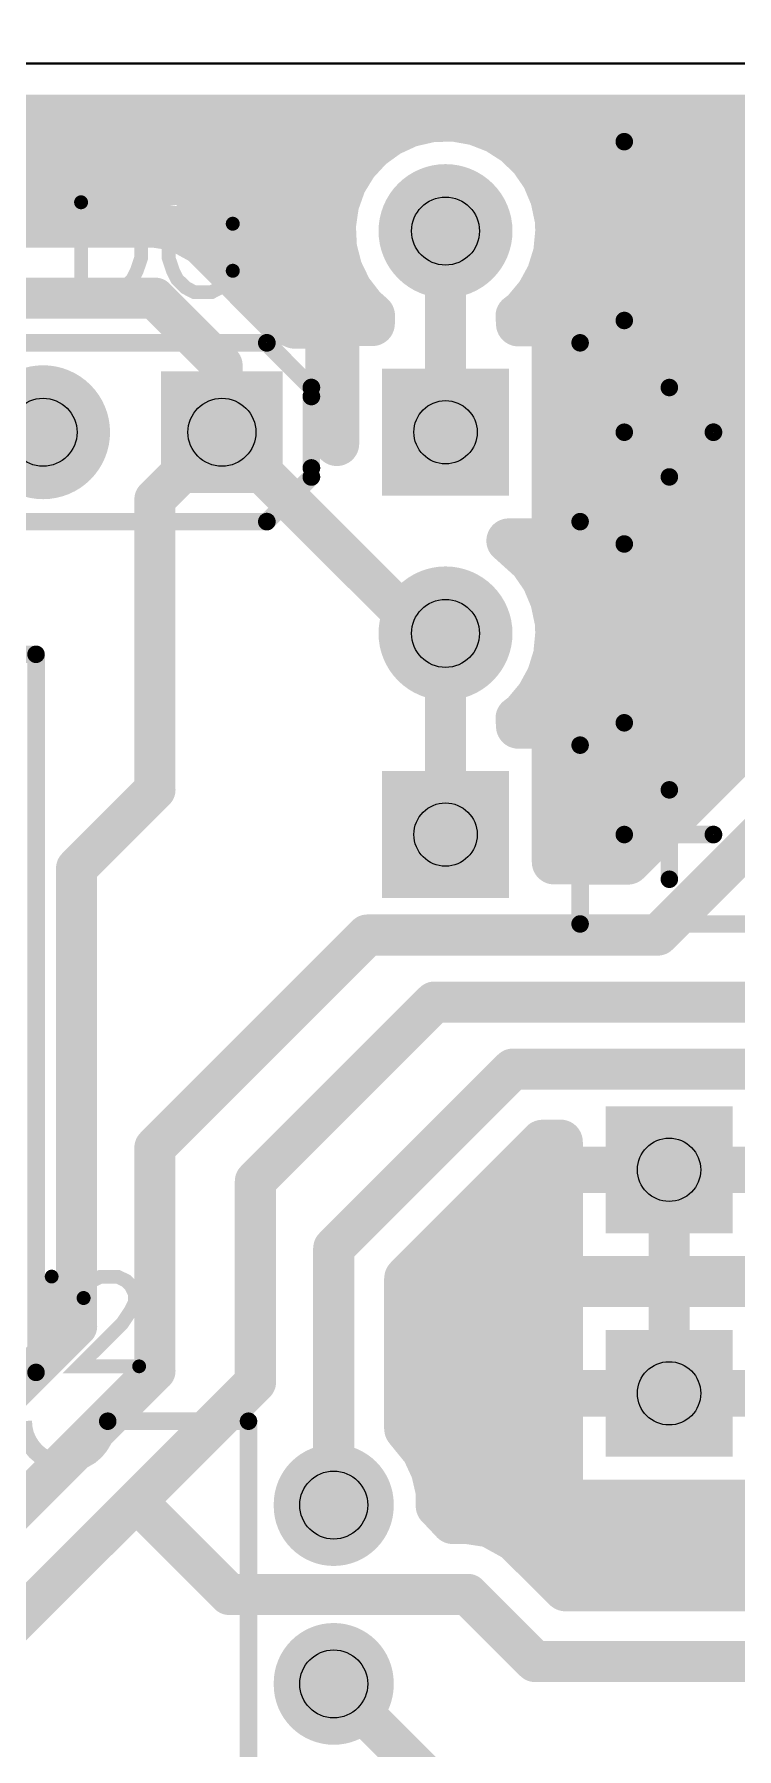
# Model space of a CAD drawing. Extents: x -0.29 to 2.65, y -0.09 to 2.49.
# Drawn here: x 0.495 to 0.888, y 0.564 to 1.523 of the extents above; entities that cross this region are included whole.
import ezdxf

# ---------------------------------------------------------------- set-up
doc = ezdxf.new("R2010")
doc.units = 0
for name, color, linetype in [('Bottom', 6, 'CONTINUOUS'), ('Bottom_Mask', 10, 'CONTINUOUS'), ('Drill_Bottom', 8, 'CONTINUOUS'), ('Drill_Top', 7, 'CONTINUOUS'), ('Top', 5, 'CONTINUOUS'), ('Top_Mask', 3, 'CONTINUOUS'), ('Top_Silk', 2, 'CONTINUOUS')]:
    doc.layers.add(name, color=color, linetype=linetype)

msp = doc.modelspace()

# ---------------------------------------------------------------- linework, layer by layer
at = {"layer": 'Bottom', "linetype": 'CONTINUOUS'}
for points, const_width in [([(0.1375, 1.7813), (1.0125, 1.7813), (1.0125, 1.5062), (0.1375, 1.5062), (0.1375, 1.7813)], 0.0013), ([(1.0125, 1.4763), (0.1375, 1.4763)], 0.025), ([(0.1375, 1.475), (1.575, 1.475)], 0.023), ([(0.7048, 1.4719), (0.717, 1.4747)], 0.025), ([(0.717, 1.4747), (0.7295, 1.4751)], 0.025), ([(0.7295, 1.4751), (0.7418, 1.4729)], 0.025), ([(0.04, 1.4643), (0.6871, 1.4643)], 0.025), ([(0.6834, 1.4594), (0.6935, 1.4667)], 0.025), ([(0.6935, 1.4667), (0.7048, 1.4719)], 0.025), ([(0.7418, 1.4729), (0.7534, 1.4684)], 0.025), ([(0.7534, 1.4684), (0.7639, 1.4617)], 0.025), ([(0.7629, 1.4643), (1.1871, 1.4643)], 0.025), ([(0.6749, 1.4502), (0.6834, 1.4594)], 0.025), ([(0.7639, 1.4617), (0.7729, 1.453)], 0.025), ([(0.6684, 1.4396), (0.6749, 1.4502)], 0.025), ([(0.7729, 1.453), (0.78, 1.4427)], 0.025), ([(0.04, 1.4395), (0.6661, 1.4395)], 0.025), ([(0.6642, 1.4278), (0.6684, 1.4396)], 0.025), ([(0.78, 1.4427), (0.7848, 1.4312)], 0.025), ([(0.7839, 1.4395), (1.1418, 1.4395)], 0.025), ([(0.6624, 1.4155), (0.6642, 1.4278)], 0.025), ([(0.7848, 1.4312), (0.7874, 1.419)], 0.025), ([(0.7874, 1.419), (0.7877, 1.4125)], 0.025), ([(0.147, 1.4156), (0.5625, 1.4157)], 0.025), ([(0.5625, 1.4157), (0.5748, 1.4138)], 0.025), ([(0.5746, 1.4146), (0.6598, 1.4146)], 0.025), ([(0.5748, 1.4138), (0.5891, 1.4059)], 0.025), ([(0.663, 1.403), (0.6624, 1.4155)], 0.025), ([(0.725, 1.4125), (0.725, 1.3)], 0.023), ([(0.7877, 1.4125), (0.7865, 1.4001)], 0.025), ([(0.7902, 1.4146), (1.1168, 1.4146)], 0.025), ([(0.5891, 1.4059), (0.6317, 1.363)], 0.025), ([(0.6661, 1.3909), (0.663, 1.403)], 0.025), ([(0.7865, 1.4001), (0.7828, 1.3882)], 0.025), ([(0.6078, 1.3897), (0.6641, 1.3897)], 0.025), ([(0.6715, 1.3797), (0.6661, 1.3909)], 0.025), ([(0.7828, 1.3882), (0.7768, 1.3772)], 0.025), ([(0.7859, 1.3897), (1.0922, 1.3897)], 0.025), ([(0.6791, 1.3698), (0.6715, 1.3797)], 0.025), ([(0.5625, 1.375), (0.15, 1.375)], 0.023), ([(0.6, 1.3375), (0.5625, 1.375)], 0.023), ([(0.6843, 1.3652), (0.6791, 1.3698)], 0.025), ([(0.7768, 1.3772), (0.7688, 1.3676)], 0.025), ([(0.6317, 1.363), (0.6408, 1.3592)], 0.025), ([(0.6328, 1.3649), (0.6817, 1.3649)], 0.025), ([(0.6408, 1.3592), (0.6592, 1.3592)], 0.025), ([(0.6592, 1.3592), (0.6592, 1.2987)], 0.025), ([(0.6643, 1.2936), (0.6643, 1.3607)], 0.025), ([(0.6643, 1.3607), (0.6842, 1.3607)], 0.025), ([(0.6842, 1.3607), (0.6843, 1.3652)], 0.025), ([(0.7688, 1.3676), (0.7655, 1.365)], 0.025), ([(0.7655, 1.365), (0.7657, 1.3605)], 0.025), ([(0.7657, 1.3605), (0.7857, 1.3607)], 0.025), ([(0.7683, 1.3649), (1.0672, 1.3649)], 0.025), ([(0.7857, 1.3607), (0.7857, 1.2393)], 0.025), ([(0.7882, 1.34), (1.0422, 1.34)], 0.025), ([(0.6, 1.3), (0.6, 1.3375)], 0.023), ([(0.7882, 1.3151), (1.0176, 1.3151)], 0.025), ([(0.3957, 1.1957), (0.5, 1.3)], 0.023), ([(0.5625, 1.2625), (0.6, 1.3)], 0.023), ([(0.7125, 1.1875), (0.6, 1.3)], 0.023), ([(0.6592, 1.2987), (0.6643, 1.2936)], 0.025), ([(0.7882, 1.2903), (0.9926, 1.2903)], 0.025), ([(0.7882, 1.2654), (0.9676, 1.2654)], 0.025), ([(0.5625, 1.1), (0.5625, 1.2625)], 0.023), ([(0.7857, 1.2393), (0.7604, 1.2393)], 0.025), ([(0.7604, 1.2393), (0.7729, 1.228)], 0.025), ([(0.7882, 1.2405), (0.9571, 1.2405)], 0.025), ([(0.7729, 1.228), (0.78, 1.2177)], 0.025), ([(0.78, 1.2177), (0.7848, 1.2062)], 0.025), ([(0.7836, 1.2156), (0.9567, 1.2156)], 0.025), ([(0.7848, 1.2062), (0.7874, 1.194)], 0.025), ([(0.725, 1.1875), (0.7125, 1.1875)], 0.023), ([(0.725, 1.075), (0.725, 1.1875)], 0.023), ([(0.7877, 1.1875), (0.7865, 1.1751)], 0.025), ([(0.7874, 1.194), (0.7877, 1.1875)], 0.025), ([(0.7902, 1.1908), (0.9555, 1.1908)], 0.025), ([(0.827, 1.0595), (0.9594, 1.192)], 0.025), ([(0.8438, 1.0188), (1.0125, 1.1875)], 0.023), ([(0.7865, 1.1751), (0.7828, 1.1632)], 0.025), ([(0.7828, 1.1632), (0.7768, 1.1522)], 0.025), ([(0.7863, 1.1659), (0.9309, 1.1659)], 0.025), ([(0.7768, 1.1522), (0.7688, 1.1426)], 0.025), ([(0.7688, 1.1426), (0.7655, 1.14)], 0.025), ([(0.7655, 1.14), (0.7657, 1.1355)], 0.025), ([(0.7695, 1.141), (0.9059, 1.141)], 0.025), ([(0.7657, 1.1355), (0.7857, 1.1357)], 0.025), ([(0.7857, 1.1357), (0.7857, 1.0596)], 0.025), ([(0.7882, 1.1162), (0.8809, 1.1162)], 0.025), ([(0.5187, 1.0562), (0.5625, 1.1)], 0.023), ([(0.7882, 1.0913), (0.8563, 1.0913)], 0.025), ([(0.7882, 1.0664), (0.8313, 1.0664)], 0.025), ([(0.5187, 0.8), (0.5187, 1.0562)], 0.023), ([(0.7857, 1.0596), (0.827, 1.0595)], 0.025), ([(0.5625, 0.9), (0.6813, 1.0188)], 0.023), ([(0.6813, 1.0188), (0.8438, 1.0188)], 0.023), ([(0.7187, 0.9813), (0.6187, 0.8813)], 0.023), ([(1.2438, 0.9813), (0.7187, 0.9813)], 0.023), ([(0.6625, 0.8438), (0.7625, 0.9438)], 0.023), ([(0.7625, 0.9438), (1.1562, 0.9438)], 0.023), ([(0.5625, 0.775), (0.5625, 0.9)], 0.023), ([(0.7793, 0.903), (0.7032, 0.8268)], 0.025), ([(0.7893, 0.9031), (0.7793, 0.903)], 0.025), ([(0.7893, 0.8268), (0.7893, 0.9031)], 0.025), ([(0.7711, 0.8924), (0.7868, 0.8924)], 0.025), ([(0.6187, 0.8813), (0.6187, 0.7687)], 0.023), ([(0.7893, 0.8875), (0.9107, 0.8875)], 0.026), ([(0.85, 0.7625), (0.85, 0.8875)], 0.023), ([(0.7464, 0.8675), (0.7868, 0.8675)], 0.025), ([(0.6625, 0.7), (0.6625, 0.8438)], 0.023), ([(0.7214, 0.8426), (0.7868, 0.8426)], 0.025), ([(0.7032, 0.8268), (0.7032, 0.7426)], 0.025), ([(0.9107, 0.8268), (0.7893, 0.8268)], 0.025), ([(0.7893, 0.7018), (0.7893, 0.8232)], 0.025), ([(0.7893, 0.8232), (0.7918, 0.8232)], 0.025), ([(0.7918, 0.8232), (0.9107, 0.8232)], 0.025), ([(0.85, 0.7625), (0.85, 0.825)], 0.023), ([(0.85, 0.825), (1.15, 0.825)], 0.023), ([(0.7058, 0.8177), (0.7868, 0.8177)], 0.025), ([(0.4187, 0.7), (0.5187, 0.8)], 0.023), ([(0.7058, 0.7929), (0.7868, 0.7929)], 0.025), ([(0.3875, 0.6), (0.5625, 0.775)], 0.023), ([(0.6187, 0.7687), (0.5521, 0.7021)], 0.023), ([(0.7058, 0.768), (0.7868, 0.768)], 0.025), ([(0.7893, 0.7625), (0.9107, 0.7625)], 0.026), ([(0.7032, 0.7426), (0.7129, 0.7307)], 0.025), ([(0.7058, 0.7431), (0.7868, 0.7431)], 0.025), ([(0.7129, 0.7307), (0.7181, 0.7194)], 0.025), ([(0.7181, 0.7194), (0.7209, 0.7073)], 0.025), ([(0.7211, 0.7183), (0.7868, 0.7183)], 0.025), ([(0.7209, 0.7073), (0.7209, 0.6995)], 0.025), ([(0.5521, 0.7021), (0.4375, 0.5875)], 0.023), ([(0.6042, 0.65), (0.5521, 0.7021)], 0.023), ([(0.7209, 0.6995), (0.7292, 0.6907)], 0.025), ([(0.9107, 0.7018), (0.7893, 0.7018)], 0.025), ([(0.7234, 0.6934), (1.1567, 0.6934)], 0.025), ([(0.7292, 0.6907), (0.7375, 0.6907)], 0.025), ([(0.7375, 0.6907), (0.7498, 0.6888)], 0.025), ([(0.7498, 0.6888), (0.7641, 0.6809)], 0.025), ([(0.7641, 0.6809), (0.792, 0.6531)], 0.025), ([(0.7793, 0.6685), (1.0629, 0.6685)], 0.025), ([(0.792, 0.6531), (1.0535, 0.6532)], 0.025), ([(0.7375, 0.65), (0.6042, 0.65)], 0.023), ([(0.775, 0.6125), (0.7375, 0.65)], 0.023), ([(1.1, 0.6125), (0.775, 0.6125)], 0.023), ([(0.775, 0.4875), (0.6625, 0.6)], 0.023)]:
    msp.add_lwpolyline(points, dxfattribs=dict(at, const_width=const_width))
for points, const_width in [([(0.7107, 1.4747, 1), (0.7232, 1.4747, 1), (0.7107, 1.4747, 1)], 0.0125), ([(0.7107, 1.4747, 1), (0.7232, 1.4747, 1), (0.7107, 1.4747, 1)], 0.0125), ([(0.7232, 1.4751, 1), (0.7357, 1.4751, 1), (0.7232, 1.4751, 1)], 0.0125), ([(0.7232, 1.4751, 1), (0.7357, 1.4751, 1), (0.7232, 1.4751, 1)], 0.0125), ([(0.6872, 1.4667, 1), (0.6997, 1.4667, 1), (0.6872, 1.4667, 1)], 0.0125), ([(0.6872, 1.4667, 1), (0.6997, 1.4667, 1), (0.6872, 1.4667, 1)], 0.0125), ([(0.6986, 1.4719, 1), (0.7111, 1.4719, 1), (0.6986, 1.4719, 1)], 0.0125), ([(0.6986, 1.4719, 1), (0.7111, 1.4719, 1), (0.6986, 1.4719, 1)], 0.0125), ([(0.7355, 1.4729, 1), (0.748, 1.4729, 1), (0.7355, 1.4729, 1)], 0.0125), ([(0.7355, 1.4729, 1), (0.748, 1.4729, 1), (0.7355, 1.4729, 1)], 0.0125), ([(0.7472, 1.4684, 1), (0.7597, 1.4684, 1), (0.7472, 1.4684, 1)], 0.0125), ([(0.7472, 1.4684, 1), (0.7597, 1.4684, 1), (0.7472, 1.4684, 1)], 0.0125), ([(0.6771, 1.4594, 1), (0.6896, 1.4594, 1), (0.6771, 1.4594, 1)], 0.0125), ([(0.6771, 1.4594, 1), (0.6896, 1.4594, 1), (0.6771, 1.4594, 1)], 0.0125), ([(0.7577, 1.4617, 1), (0.7702, 1.4617, 1), (0.7577, 1.4617, 1)], 0.0125), ([(0.7577, 1.4617, 1), (0.7702, 1.4617, 1), (0.7577, 1.4617, 1)], 0.0125), ([(0.6687, 1.4502, 1), (0.6812, 1.4502, 1), (0.6687, 1.4502, 1)], 0.0125), ([(0.6687, 1.4502, 1), (0.6812, 1.4502, 1), (0.6687, 1.4502, 1)], 0.0125), ([(0.7666, 1.453, 1), (0.7791, 1.453, 1), (0.7666, 1.453, 1)], 0.0125), ([(0.7666, 1.453, 1), (0.7791, 1.453, 1), (0.7666, 1.453, 1)], 0.0125), ([(0.6622, 1.4396, 1), (0.6747, 1.4396, 1), (0.6622, 1.4396, 1)], 0.0125), ([(0.6622, 1.4396, 1), (0.6747, 1.4396, 1), (0.6622, 1.4396, 1)], 0.0125), ([(0.7737, 1.4427, 1), (0.7862, 1.4427, 1), (0.7737, 1.4427, 1)], 0.0125), ([(0.7737, 1.4427, 1), (0.7862, 1.4427, 1), (0.7737, 1.4427, 1)], 0.0125), ([(0.6579, 1.4278, 1), (0.6704, 1.4278, 1), (0.6579, 1.4278, 1)], 0.0125), ([(0.6579, 1.4278, 1), (0.6704, 1.4278, 1), (0.6579, 1.4278, 1)], 0.0125), ([(0.7417, 1.4125, 1), (0.7083, 1.4125, 1), (0.7417, 1.4125, 1)], 0.0335), ([(0.7786, 1.4312, 1), (0.7911, 1.4312, 1), (0.7786, 1.4312, 1)], 0.0125), ([(0.7786, 1.4312, 1), (0.7911, 1.4312, 1), (0.7786, 1.4312, 1)], 0.0125), ([(0.7811, 1.419, 1), (0.7936, 1.419, 1), (0.7811, 1.419, 1)], 0.0125), ([(0.7811, 1.419, 1), (0.7936, 1.419, 1), (0.7811, 1.419, 1)], 0.0125), ([(0.5563, 1.4157, 1), (0.5688, 1.4157, 1), (0.5563, 1.4157, 1)], 0.0125), ([(0.5563, 1.4157, 1), (0.5688, 1.4157, 1), (0.5563, 1.4157, 1)], 0.0125), ([(0.5686, 1.4138, 1), (0.5811, 1.4138, 1), (0.5686, 1.4138, 1)], 0.0125), ([(0.5686, 1.4138, 1), (0.5811, 1.4138, 1), (0.5686, 1.4138, 1)], 0.0125), ([(0.6561, 1.4155, 1), (0.6686, 1.4155, 1), (0.6561, 1.4155, 1)], 0.0125), ([(0.6561, 1.4155, 1), (0.6686, 1.4155, 1), (0.6561, 1.4155, 1)], 0.0125), ([(0.7193, 1.4125, 1), (0.7308, 1.4125, 1), (0.7193, 1.4125, 1)], 0.0115), ([(0.7815, 1.4125, 1), (0.794, 1.4125, 1), (0.7815, 1.4125, 1)], 0.0125), ([(0.7815, 1.4125, 1), (0.794, 1.4125, 1), (0.7815, 1.4125, 1)], 0.0125), ([(0.5829, 1.4059, 1), (0.5954, 1.4059, 1), (0.5829, 1.4059, 1)], 0.0125), ([(0.5829, 1.4059, 1), (0.5954, 1.4059, 1), (0.5829, 1.4059, 1)], 0.0125), ([(0.6568, 1.403, 1), (0.6693, 1.403, 1), (0.6568, 1.403, 1)], 0.0125), ([(0.6568, 1.403, 1), (0.6693, 1.403, 1), (0.6568, 1.403, 1)], 0.0125), ([(0.7802, 1.4001, 1), (0.7927, 1.4001, 1), (0.7802, 1.4001, 1)], 0.0125), ([(0.7802, 1.4001, 1), (0.7927, 1.4001, 1), (0.7802, 1.4001, 1)], 0.0125), ([(0.6599, 1.3909, 1), (0.6724, 1.3909, 1), (0.6599, 1.3909, 1)], 0.0125), ([(0.6599, 1.3909, 1), (0.6724, 1.3909, 1), (0.6599, 1.3909, 1)], 0.0125), ([(0.7765, 1.3882, 1), (0.789, 1.3882, 1), (0.7765, 1.3882, 1)], 0.0125), ([(0.7765, 1.3882, 1), (0.789, 1.3882, 1), (0.7765, 1.3882, 1)], 0.0125), ([(0.6653, 1.3797, 1), (0.6778, 1.3797, 1), (0.6653, 1.3797, 1)], 0.0125), ([(0.6653, 1.3797, 1), (0.6778, 1.3797, 1), (0.6653, 1.3797, 1)], 0.0125), ([(0.5568, 1.375, 1), (0.5683, 1.375, 1), (0.5568, 1.375, 1)], 0.0115), ([(0.5568, 1.375, 1), (0.5683, 1.375, 1), (0.5568, 1.375, 1)], 0.0115), ([(0.6729, 1.3698, 1), (0.6854, 1.3698, 1), (0.6729, 1.3698, 1)], 0.0125), ([(0.6729, 1.3698, 1), (0.6854, 1.3698, 1), (0.6729, 1.3698, 1)], 0.0125), ([(0.7706, 1.3772, 1), (0.7831, 1.3772, 1), (0.7706, 1.3772, 1)], 0.0125), ([(0.7706, 1.3772, 1), (0.7831, 1.3772, 1), (0.7706, 1.3772, 1)], 0.0125), ([(0.6254, 1.363, 1), (0.6379, 1.363, 1), (0.6254, 1.363, 1)], 0.0125), ([(0.6254, 1.363, 1), (0.6379, 1.363, 1), (0.6254, 1.363, 1)], 0.0125), ([(0.6345, 1.3592, 1), (0.647, 1.3592, 1), (0.6345, 1.3592, 1)], 0.0125), ([(0.6345, 1.3592, 1), (0.647, 1.3592, 1), (0.6345, 1.3592, 1)], 0.0125), ([(0.653, 1.3592, 1), (0.6655, 1.3592, 1), (0.653, 1.3592, 1)], 0.0125), ([(0.653, 1.3592, 1), (0.6655, 1.3592, 1), (0.653, 1.3592, 1)], 0.0125), ([(0.658, 1.3607, 1), (0.6705, 1.3607, 1), (0.658, 1.3607, 1)], 0.0125), ([(0.658, 1.3607, 1), (0.6705, 1.3607, 1), (0.658, 1.3607, 1)], 0.0125), ([(0.6779, 1.3607, 1), (0.6904, 1.3607, 1), (0.6779, 1.3607, 1)], 0.0125), ([(0.6779, 1.3607, 1), (0.6904, 1.3607, 1), (0.6779, 1.3607, 1)], 0.0125), ([(0.678, 1.3652, 1), (0.6905, 1.3652, 1), (0.678, 1.3652, 1)], 0.0125), ([(0.678, 1.3652, 1), (0.6905, 1.3652, 1), (0.678, 1.3652, 1)], 0.0125), ([(0.7592, 1.365, 1), (0.7717, 1.365, 1), (0.7592, 1.365, 1)], 0.0125), ([(0.7592, 1.365, 1), (0.7717, 1.365, 1), (0.7592, 1.365, 1)], 0.0125), ([(0.7595, 1.3605, 1), (0.772, 1.3605, 1), (0.7595, 1.3605, 1)], 0.0125), ([(0.7595, 1.3605, 1), (0.772, 1.3605, 1), (0.7595, 1.3605, 1)], 0.0125), ([(0.7626, 1.3676, 1), (0.7751, 1.3676, 1), (0.7626, 1.3676, 1)], 0.0125), ([(0.7626, 1.3676, 1), (0.7751, 1.3676, 1), (0.7626, 1.3676, 1)], 0.0125), ([(0.7795, 1.3607, 1), (0.792, 1.3607, 1), (0.7795, 1.3607, 1)], 0.0125), ([(0.7795, 1.3607, 1), (0.792, 1.3607, 1), (0.7795, 1.3607, 1)], 0.0125), ([(0.5943, 1.3375, 1), (0.6058, 1.3375, 1), (0.5943, 1.3375, 1)], 0.0115), ([(0.5943, 1.3375, 1), (0.6058, 1.3375, 1), (0.5943, 1.3375, 1)], 0.0115), ([(0.5167, 1.3, 1), (0.4833, 1.3, 1), (0.5167, 1.3, 1)], 0.0335), ([(0.4943, 1.3, 1), (0.5058, 1.3, 1), (0.4943, 1.3, 1)], 0.0115), ([(0.5943, 1.3, 1), (0.6058, 1.3, 1), (0.5943, 1.3, 1)], 0.0115), ([(0.5943, 1.3, 1), (0.6058, 1.3, 1), (0.5943, 1.3, 1)], 0.0115), ([(0.5943, 1.3, 1), (0.6058, 1.3, 1), (0.5943, 1.3, 1)], 0.0115), ([(0.653, 1.2987, 1), (0.6655, 1.2987, 1), (0.653, 1.2987, 1)], 0.0125), ([(0.653, 1.2987, 1), (0.6655, 1.2987, 1), (0.653, 1.2987, 1)], 0.0125), ([(0.658, 1.2936, 1), (0.6705, 1.2936, 1), (0.658, 1.2936, 1)], 0.0125), ([(0.658, 1.2936, 1), (0.6705, 1.2936, 1), (0.658, 1.2936, 1)], 0.0125), ([(0.7193, 1.3, 1), (0.7308, 1.3, 1), (0.7193, 1.3, 1)], 0.0115), ([(0.5568, 1.2625, 1), (0.5683, 1.2625, 1), (0.5568, 1.2625, 1)], 0.0115), ([(0.5568, 1.2625, 1), (0.5683, 1.2625, 1), (0.5568, 1.2625, 1)], 0.0115), ([(0.7541, 1.2393, 1), (0.7666, 1.2393, 1), (0.7541, 1.2393, 1)], 0.0125), ([(0.7541, 1.2393, 1), (0.7666, 1.2393, 1), (0.7541, 1.2393, 1)], 0.0125), ([(0.7795, 1.2393, 1), (0.792, 1.2393, 1), (0.7795, 1.2393, 1)], 0.0125), ([(0.7795, 1.2393, 1), (0.792, 1.2393, 1), (0.7795, 1.2393, 1)], 0.0125), ([(0.7666, 1.228, 1), (0.7791, 1.228, 1), (0.7666, 1.228, 1)], 0.0125), ([(0.7666, 1.228, 1), (0.7791, 1.228, 1), (0.7666, 1.228, 1)], 0.0125), ([(0.7737, 1.2177, 1), (0.7862, 1.2177, 1), (0.7737, 1.2177, 1)], 0.0125), ([(0.7737, 1.2177, 1), (0.7862, 1.2177, 1), (0.7737, 1.2177, 1)], 0.0125), ([(0.7417, 1.1875, 1), (0.7083, 1.1875, 1), (0.7417, 1.1875, 1)], 0.0335), ([(0.7786, 1.2062, 1), (0.7911, 1.2062, 1), (0.7786, 1.2062, 1)], 0.0125), ([(0.7786, 1.2062, 1), (0.7911, 1.2062, 1), (0.7786, 1.2062, 1)], 0.0125), ([(0.7068, 1.1875, 1), (0.7183, 1.1875, 1), (0.7068, 1.1875, 1)], 0.0115), ([(0.7068, 1.1875, 1), (0.7183, 1.1875, 1), (0.7068, 1.1875, 1)], 0.0115), ([(0.7193, 1.1875, 1), (0.7308, 1.1875, 1), (0.7193, 1.1875, 1)], 0.0115), ([(0.7193, 1.1875, 1), (0.7308, 1.1875, 1), (0.7193, 1.1875, 1)], 0.0115), ([(0.7811, 1.194, 1), (0.7936, 1.194, 1), (0.7811, 1.194, 1)], 0.0125), ([(0.7811, 1.194, 1), (0.7936, 1.194, 1), (0.7811, 1.194, 1)], 0.0125), ([(0.7815, 1.1875, 1), (0.794, 1.1875, 1), (0.7815, 1.1875, 1)], 0.0125), ([(0.7815, 1.1875, 1), (0.794, 1.1875, 1), (0.7815, 1.1875, 1)], 0.0125), ([(0.7802, 1.1751, 1), (0.7927, 1.1751, 1), (0.7802, 1.1751, 1)], 0.0125), ([(0.7802, 1.1751, 1), (0.7927, 1.1751, 1), (0.7802, 1.1751, 1)], 0.0125), ([(0.7765, 1.1632, 1), (0.789, 1.1632, 1), (0.7765, 1.1632, 1)], 0.0125), ([(0.7765, 1.1632, 1), (0.789, 1.1632, 1), (0.7765, 1.1632, 1)], 0.0125), ([(0.7706, 1.1522, 1), (0.7831, 1.1522, 1), (0.7706, 1.1522, 1)], 0.0125), ([(0.7706, 1.1522, 1), (0.7831, 1.1522, 1), (0.7706, 1.1522, 1)], 0.0125), ([(0.7592, 1.14, 1), (0.7717, 1.14, 1), (0.7592, 1.14, 1)], 0.0125), ([(0.7592, 1.14, 1), (0.7717, 1.14, 1), (0.7592, 1.14, 1)], 0.0125), ([(0.7626, 1.1426, 1), (0.7751, 1.1426, 1), (0.7626, 1.1426, 1)], 0.0125), ([(0.7626, 1.1426, 1), (0.7751, 1.1426, 1), (0.7626, 1.1426, 1)], 0.0125), ([(0.7595, 1.1355, 1), (0.772, 1.1355, 1), (0.7595, 1.1355, 1)], 0.0125), ([(0.7595, 1.1355, 1), (0.772, 1.1355, 1), (0.7595, 1.1355, 1)], 0.0125), ([(0.7795, 1.1357, 1), (0.792, 1.1357, 1), (0.7795, 1.1357, 1)], 0.0125), ([(0.7795, 1.1357, 1), (0.792, 1.1357, 1), (0.7795, 1.1357, 1)], 0.0125), ([(0.5568, 1.1, 1), (0.5683, 1.1, 1), (0.5568, 1.1, 1)], 0.0115), ([(0.5568, 1.1, 1), (0.5683, 1.1, 1), (0.5568, 1.1, 1)], 0.0115), ([(0.7193, 1.075, 1), (0.7308, 1.075, 1), (0.7193, 1.075, 1)], 0.0115), ([(0.513, 1.0562, 1), (0.5245, 1.0562, 1), (0.513, 1.0562, 1)], 0.0115), ([(0.513, 1.0562, 1), (0.5245, 1.0562, 1), (0.513, 1.0562, 1)], 0.0115), ([(0.7795, 1.0596, 1), (0.792, 1.0596, 1), (0.7795, 1.0596, 1)], 0.0125), ([(0.7795, 1.0596, 1), (0.792, 1.0596, 1), (0.7795, 1.0596, 1)], 0.0125), ([(0.8207, 1.0595, 1), (0.8332, 1.0595, 1), (0.8207, 1.0595, 1)], 0.0125), ([(0.8207, 1.0595, 1), (0.8332, 1.0595, 1), (0.8207, 1.0595, 1)], 0.0125), ([(0.6755, 1.0188, 1), (0.687, 1.0188, 1), (0.6755, 1.0188, 1)], 0.0115), ([(0.6755, 1.0188, 1), (0.687, 1.0188, 1), (0.6755, 1.0188, 1)], 0.0115), ([(0.838, 1.0188, 1), (0.8495, 1.0188, 1), (0.838, 1.0188, 1)], 0.0115), ([(0.838, 1.0188, 1), (0.8495, 1.0188, 1), (0.838, 1.0188, 1)], 0.0115), ([(0.713, 0.9813, 1), (0.7245, 0.9813, 1), (0.713, 0.9813, 1)], 0.0115), ([(0.713, 0.9813, 1), (0.7245, 0.9813, 1), (0.713, 0.9813, 1)], 0.0115), ([(0.7568, 0.9438, 1), (0.7683, 0.9438, 1), (0.7568, 0.9438, 1)], 0.0115), ([(0.7568, 0.9438, 1), (0.7683, 0.9438, 1), (0.7568, 0.9438, 1)], 0.0115), ([(0.5568, 0.9, 1), (0.5683, 0.9, 1), (0.5568, 0.9, 1)], 0.0115), ([(0.5568, 0.9, 1), (0.5683, 0.9, 1), (0.5568, 0.9, 1)], 0.0115), ([(0.773, 0.903, 1), (0.7855, 0.903, 1), (0.773, 0.903, 1)], 0.0125), ([(0.773, 0.903, 1), (0.7855, 0.903, 1), (0.773, 0.903, 1)], 0.0125), ([(0.783, 0.9031, 1), (0.7955, 0.9031, 1), (0.783, 0.9031, 1)], 0.0125), ([(0.783, 0.9031, 1), (0.7955, 0.9031, 1), (0.783, 0.9031, 1)], 0.0125), ([(0.613, 0.8813, 1), (0.6245, 0.8813, 1), (0.613, 0.8813, 1)], 0.0115), ([(0.613, 0.8813, 1), (0.6245, 0.8813, 1), (0.613, 0.8813, 1)], 0.0115), ([(0.8442, 0.8875, 1), (0.8558, 0.8875, 1), (0.8442, 0.8875, 1)], 0.0115), ([(0.6568, 0.8438, 1), (0.6683, 0.8438, 1), (0.6568, 0.8438, 1)], 0.0115), ([(0.6568, 0.8438, 1), (0.6683, 0.8438, 1), (0.6568, 0.8438, 1)], 0.0115), ([(0.697, 0.8268, 1), (0.7095, 0.8268, 1), (0.697, 0.8268, 1)], 0.0125), ([(0.697, 0.8268, 1), (0.7095, 0.8268, 1), (0.697, 0.8268, 1)], 0.0125), ([(0.783, 0.8268, 1), (0.7955, 0.8268, 1), (0.783, 0.8268, 1)], 0.0125), ([(0.783, 0.8268, 1), (0.7955, 0.8268, 1), (0.783, 0.8268, 1)], 0.0125), ([(0.783, 0.8232, 1), (0.7955, 0.8232, 1), (0.783, 0.8232, 1)], 0.0125), ([(0.783, 0.8232, 1), (0.7955, 0.8232, 1), (0.783, 0.8232, 1)], 0.0125), ([(0.7855, 0.8232, 1), (0.798, 0.8232, 1), (0.7855, 0.8232, 1)], 0.0125), ([(0.7855, 0.8232, 1), (0.798, 0.8232, 1), (0.7855, 0.8232, 1)], 0.0125), ([(0.8442, 0.825, 1), (0.8558, 0.825, 1), (0.8442, 0.825, 1)], 0.0115), ([(0.8442, 0.825, 1), (0.8558, 0.825, 1), (0.8442, 0.825, 1)], 0.0115), ([(0.513, 0.8, 1), (0.5245, 0.8, 1), (0.513, 0.8, 1)], 0.0115), ([(0.513, 0.8, 1), (0.5245, 0.8, 1), (0.513, 0.8, 1)], 0.0115), ([(0.5568, 0.775, 1), (0.5683, 0.775, 1), (0.5568, 0.775, 1)], 0.0115), ([(0.5568, 0.775, 1), (0.5683, 0.775, 1), (0.5568, 0.775, 1)], 0.0115), ([(0.613, 0.7687, 1), (0.6245, 0.7687, 1), (0.613, 0.7687, 1)], 0.0115), ([(0.613, 0.7687, 1), (0.6245, 0.7687, 1), (0.613, 0.7687, 1)], 0.0115), ([(0.8442, 0.7625, 1), (0.8558, 0.7625, 1), (0.8442, 0.7625, 1)], 0.0115), ([(0.8442, 0.7625, 1), (0.8558, 0.7625, 1), (0.8442, 0.7625, 1)], 0.0115), ([(0.697, 0.7426, 1), (0.7095, 0.7426, 1), (0.697, 0.7426, 1)], 0.0125), ([(0.697, 0.7426, 1), (0.7095, 0.7426, 1), (0.697, 0.7426, 1)], 0.0125), ([(0.7066, 0.7307, 1), (0.7191, 0.7307, 1), (0.7066, 0.7307, 1)], 0.0125), ([(0.7066, 0.7307, 1), (0.7191, 0.7307, 1), (0.7066, 0.7307, 1)], 0.0125), ([(0.6773, 0.7005, 1), (0.6477, 0.7005, 1), (0.6773, 0.7005, 1)], 0.0295), ([(0.6773, 0.6995, 1), (0.6477, 0.6995, 1), (0.6773, 0.6995, 1)], 0.0295), ([(0.7119, 0.7194, 1), (0.7244, 0.7194, 1), (0.7119, 0.7194, 1)], 0.0125), ([(0.7119, 0.7194, 1), (0.7244, 0.7194, 1), (0.7119, 0.7194, 1)], 0.0125), ([(0.7146, 0.7073, 1), (0.7271, 0.7073, 1), (0.7146, 0.7073, 1)], 0.0125), ([(0.7146, 0.7073, 1), (0.7271, 0.7073, 1), (0.7146, 0.7073, 1)], 0.0125), ([(0.5463, 0.7021, 1), (0.5578, 0.7021, 1), (0.5463, 0.7021, 1)], 0.0115), ([(0.5463, 0.7021, 1), (0.5578, 0.7021, 1), (0.5463, 0.7021, 1)], 0.0115), ([(0.5463, 0.7021, 1), (0.5578, 0.7021, 1), (0.5463, 0.7021, 1)], 0.0115), ([(0.6568, 0.7, 1), (0.6683, 0.7, 1), (0.6568, 0.7, 1)], 0.0115), ([(0.7146, 0.6995, 1), (0.7271, 0.6995, 1), (0.7146, 0.6995, 1)], 0.0125), ([(0.7146, 0.6995, 1), (0.7271, 0.6995, 1), (0.7146, 0.6995, 1)], 0.0125), ([(0.783, 0.7018, 1), (0.7955, 0.7018, 1), (0.783, 0.7018, 1)], 0.0125), ([(0.783, 0.7018, 1), (0.7955, 0.7018, 1), (0.783, 0.7018, 1)], 0.0125), ([(0.7229, 0.6907, 1), (0.7354, 0.6907, 1), (0.7229, 0.6907, 1)], 0.0125), ([(0.7229, 0.6907, 1), (0.7354, 0.6907, 1), (0.7229, 0.6907, 1)], 0.0125), ([(0.7313, 0.6907, 1), (0.7437, 0.6907, 1), (0.7313, 0.6907, 1)], 0.0125), ([(0.7313, 0.6907, 1), (0.7437, 0.6907, 1), (0.7313, 0.6907, 1)], 0.0125), ([(0.7436, 0.6888, 1), (0.7561, 0.6888, 1), (0.7436, 0.6888, 1)], 0.0125), ([(0.7436, 0.6888, 1), (0.7561, 0.6888, 1), (0.7436, 0.6888, 1)], 0.0125), ([(0.7579, 0.6809, 1), (0.7704, 0.6809, 1), (0.7579, 0.6809, 1)], 0.0125), ([(0.7579, 0.6809, 1), (0.7704, 0.6809, 1), (0.7579, 0.6809, 1)], 0.0125), ([(0.7858, 0.6531, 1), (0.7983, 0.6531, 1), (0.7858, 0.6531, 1)], 0.0125), ([(0.7858, 0.6531, 1), (0.7983, 0.6531, 1), (0.7858, 0.6531, 1)], 0.0125), ([(0.5984, 0.65, 1), (0.6099, 0.65, 1), (0.5984, 0.65, 1)], 0.0115), ([(0.5984, 0.65, 1), (0.6099, 0.65, 1), (0.5984, 0.65, 1)], 0.0115), ([(0.7317, 0.65, 1), (0.7433, 0.65, 1), (0.7317, 0.65, 1)], 0.0115), ([(0.7317, 0.65, 1), (0.7433, 0.65, 1), (0.7317, 0.65, 1)], 0.0115), ([(0.6773, 0.6005, 1), (0.6477, 0.6005, 1), (0.6773, 0.6005, 1)], 0.0295), ([(0.6773, 0.5995, 1), (0.6477, 0.5995, 1), (0.6773, 0.5995, 1)], 0.0295), ([(0.7693, 0.6125, 1), (0.7808, 0.6125, 1), (0.7693, 0.6125, 1)], 0.0115), ([(0.7693, 0.6125, 1), (0.7808, 0.6125, 1), (0.7693, 0.6125, 1)], 0.0115), ([(0.6568, 0.6, 1), (0.6683, 0.6, 1), (0.6568, 0.6, 1)], 0.0115)]:
    msp.add_lwpolyline(points, format="xyb", dxfattribs=dict(at, const_width=const_width))
at = {"layer": 'Bottom'}
for points in [[(0.57, 1.33), (0.63, 1.33), (0.57, 1.27), (0.63, 1.27)], [(0.6935, 1.3315), (0.7565, 1.3315), (0.6935, 1.2685), (0.7565, 1.2685)], [(0.6935, 1.1065), (0.7565, 1.1065), (0.6935, 1.0435), (0.7565, 1.0435)], [(0.8185, 0.919), (0.8815, 0.919), (0.8185, 0.856), (0.8815, 0.856)], [(0.8185, 0.794), (0.8815, 0.794), (0.8185, 0.731), (0.8815, 0.731)], [(0.633, 0.7005), (0.692, 0.7005), (0.633, 0.6995), (0.692, 0.6995)], [(0.633, 0.6005), (0.692, 0.6005), (0.633, 0.5995), (0.692, 0.5995)]]:
    msp.add_solid(points, dxfattribs=at)
at = {"layer": 'Bottom_Mask', "linetype": 'CONTINUOUS'}
for points, const_width in [([(0.7437, 1.4125, 1), (0.7063, 1.4125, 1), (0.7437, 1.4125, 1)], 0.0375), ([(0.7063, 1.4125, 1), (0.7437, 1.4125, 1), (0.7063, 1.4125, 1)], 0.0375), ([(0.5187, 1.3, 1), (0.4813, 1.3, 1), (0.5187, 1.3, 1)], 0.0375), ([(0.4813, 1.3, 1), (0.5187, 1.3, 1), (0.4813, 1.3, 1)], 0.0375), ([(0.7437, 1.1875, 1), (0.7063, 1.1875, 1), (0.7437, 1.1875, 1)], 0.0375), ([(0.7063, 1.1875, 1), (0.7437, 1.1875, 1), (0.7063, 1.1875, 1)], 0.0375), ([(0.6793, 0.7005, 1), (0.6457, 0.7005, 1), (0.6793, 0.7005, 1)], 0.0335), ([(0.6457, 0.6995, 1), (0.6793, 0.6995, 1), (0.6457, 0.6995, 1)], 0.0335), ([(0.6793, 0.6005, 1), (0.6457, 0.6005, 1), (0.6793, 0.6005, 1)], 0.0335), ([(0.6457, 0.5995, 1), (0.6793, 0.5995, 1), (0.6457, 0.5995, 1)], 0.0335)]:
    msp.add_lwpolyline(points, format="xyb", dxfattribs=dict(at, const_width=const_width))
at = {"layer": 'Bottom_Mask'}
for points in [[(0.566, 1.334), (0.634, 1.334), (0.566, 1.266), (0.634, 1.266)], [(0.6895, 1.3355), (0.7605, 1.3355), (0.6895, 1.2645), (0.7605, 1.2645)], [(0.6895, 1.1105), (0.7605, 1.1105), (0.6895, 1.0395), (0.7605, 1.0395)], [(0.8145, 0.923), (0.8855, 0.923), (0.8145, 0.852), (0.8855, 0.852)], [(0.8145, 0.798), (0.8855, 0.798), (0.8145, 0.727), (0.8855, 0.727)], [(0.629, 0.7005), (0.696, 0.7005), (0.629, 0.6995), (0.696, 0.6995)], [(0.629, 0.6005), (0.696, 0.6005), (0.629, 0.5995), (0.696, 0.5995)]]:
    msp.add_solid(points, dxfattribs=at)
at = {"layer": 'Drill_Bottom'}
for centre, radius in [((0.725, 1.4125), 0.019), ((0.5, 1.3), 0.019), ((0.6, 1.3), 0.019), ((0.725, 1.3), 0.0177), ((0.725, 1.1875), 0.019), ((0.725, 1.075), 0.0177), ((0.85, 0.8875), 0.0177), ((0.85, 0.7625), 0.0177), ((0.6625, 0.7), 0.019), ((0.6625, 0.6), 0.019)]:
    msp.add_circle(centre, radius, dxfattribs=at)
at = {"layer": 'Drill_Top'}
for centre, radius in [((0.725, 1.4125), 0.019), ((0.5, 1.3), 0.019), ((0.6, 1.3), 0.019), ((0.725, 1.3), 0.0177), ((0.725, 1.1875), 0.019), ((0.725, 1.075), 0.0177), ((0.85, 0.8875), 0.0177), ((0.85, 0.7625), 0.0177), ((0.6625, 0.7), 0.019), ((0.6625, 0.6), 0.019)]:
    msp.add_circle(centre, radius, dxfattribs=at)
at = {"layer": 'Top', "linetype": 'CONTINUOUS'}
for points, const_width in [([(0.7417, 1.4125, 1), (0.7083, 1.4125, 1), (0.7417, 1.4125, 1)], 0.0335), ([(0.5167, 1.3, 1), (0.4833, 1.3, 1), (0.5167, 1.3, 1)], 0.0335), ([(0.7417, 1.1875, 1), (0.7083, 1.1875, 1), (0.7417, 1.1875, 1)], 0.0335), ([(0.6773, 0.7005, 1), (0.6477, 0.7005, 1), (0.6773, 0.7005, 1)], 0.0295), ([(0.6773, 0.6995, 1), (0.6477, 0.6995, 1), (0.6773, 0.6995, 1)], 0.0295), ([(0.6773, 0.6005, 1), (0.6477, 0.6005, 1), (0.6773, 0.6005, 1)], 0.0295), ([(0.6773, 0.5995, 1), (0.6477, 0.5995, 1), (0.6773, 0.5995, 1)], 0.0295)]:
    msp.add_lwpolyline(points, format="xyb", dxfattribs=dict(at, const_width=const_width))
at = {"layer": 'Top'}
for points in [[(0.57, 1.33), (0.63, 1.33), (0.57, 1.27), (0.63, 1.27)], [(0.6935, 1.3315), (0.7565, 1.3315), (0.6935, 1.2685), (0.7565, 1.2685)], [(0.6935, 1.1065), (0.7565, 1.1065), (0.6935, 1.0435), (0.7565, 1.0435)], [(0.8185, 0.919), (0.8815, 0.919), (0.8185, 0.856), (0.8815, 0.856)], [(0.8185, 0.794), (0.8815, 0.794), (0.8185, 0.731), (0.8815, 0.731)], [(0.633, 0.7005), (0.692, 0.7005), (0.633, 0.6995), (0.692, 0.6995)], [(0.633, 0.6005), (0.692, 0.6005), (0.633, 0.5995), (0.692, 0.5995)]]:
    msp.add_solid(points, dxfattribs=at)
at = {"layer": 'Top_Mask', "linetype": 'CONTINUOUS'}
for points, const_width in [([(0.7437, 1.4125, 1), (0.7063, 1.4125, 1), (0.7437, 1.4125, 1)], 0.0375), ([(0.7063, 1.4125, 1), (0.7437, 1.4125, 1), (0.7063, 1.4125, 1)], 0.0375), ([(0.5187, 1.3, 1), (0.4813, 1.3, 1), (0.5187, 1.3, 1)], 0.0375), ([(0.4813, 1.3, 1), (0.5187, 1.3, 1), (0.4813, 1.3, 1)], 0.0375), ([(0.7437, 1.1875, 1), (0.7063, 1.1875, 1), (0.7437, 1.1875, 1)], 0.0375), ([(0.7063, 1.1875, 1), (0.7437, 1.1875, 1), (0.7063, 1.1875, 1)], 0.0375), ([(0.6793, 0.7005, 1), (0.6457, 0.7005, 1), (0.6793, 0.7005, 1)], 0.0335), ([(0.6457, 0.6995, 1), (0.6793, 0.6995, 1), (0.6457, 0.6995, 1)], 0.0335), ([(0.6793, 0.6005, 1), (0.6457, 0.6005, 1), (0.6793, 0.6005, 1)], 0.0335), ([(0.6457, 0.5995, 1), (0.6793, 0.5995, 1), (0.6457, 0.5995, 1)], 0.0335)]:
    msp.add_lwpolyline(points, format="xyb", dxfattribs=dict(at, const_width=const_width))
at = {"layer": 'Top_Mask'}
for points in [[(0.566, 1.334), (0.634, 1.334), (0.566, 1.266), (0.634, 1.266)], [(0.6895, 1.3355), (0.7605, 1.3355), (0.6895, 1.2645), (0.7605, 1.2645)], [(0.6895, 1.1105), (0.7605, 1.1105), (0.6895, 1.0395), (0.7605, 1.0395)], [(0.8145, 0.923), (0.8855, 0.923), (0.8145, 0.852), (0.8855, 0.852)], [(0.8145, 0.798), (0.8855, 0.798), (0.8145, 0.727), (0.8855, 0.727)], [(0.629, 0.7005), (0.696, 0.7005), (0.629, 0.6995), (0.696, 0.6995)], [(0.629, 0.6005), (0.696, 0.6005), (0.629, 0.5995), (0.696, 0.5995)]]:
    msp.add_solid(points, dxfattribs=at)
at = {"layer": 'Top_Silk', "linetype": 'CONTINUOUS'}
for points, const_width in [([(0.8249, 1.4625), (1.1251, 1.4625)], 0.0098), ([(0.8249, 1.3625), (0.8249, 1.4625)], 0.0098), ([(0.5213, 1.4286), (0.5213, 1.3783), (0.538, 1.3783), (0.5452, 1.3808), (0.55, 1.3855), (0.5524, 1.3903), (0.5548, 1.3974), (0.5548, 1.4094), (0.5524, 1.4166), (0.55, 1.4214), (0.5452, 1.4262), (0.538, 1.4286), (0.5213, 1.4286)], 0.0077), ([(0.6061, 1.4166), (0.6037, 1.4214), (0.5989, 1.4262), (0.5941, 1.4286), (0.5846, 1.4286), (0.5798, 1.4262), (0.575, 1.4214), (0.5726, 1.4166), (0.5702, 1.4094), (0.5702, 1.3974), (0.5726, 1.3903), (0.575, 1.3855), (0.5798, 1.3808), (0.5846, 1.3783), (0.5941, 1.3783), (0.5989, 1.3808), (0.6037, 1.3855), (0.6061, 1.3903)], 0.0077), ([(0.8249, 1.3625), (1.1251, 1.3625)], 0.0098), ([(0.6251, 1.35), (0.3749, 1.35)], 0.0098), ([(0.65, 1.325), (0.6251, 1.35)], 0.0098), ([(0.8003, 1.35), (1.1497, 1.35)], 0.0098), ([(0.8003, 1.25), (0.8003, 1.35)], 0.0098), ([(0.65, 1.32), (0.65, 1.28)], 0.0098), ([(0.8501, 1.275), (0.8501, 1.325)], 0.0098), ([(0.8249, 1.3), (0.8748, 1.3)], 0.0098), ([(0.65, 1.275), (0.6251, 1.25)], 0.0098), ([(0.6251, 1.25), (0.3749, 1.25)], 0.0098), ([(0.8003, 1.25), (1.1497, 1.25)], 0.0098), ([(0.8249, 1.2375), (1.1251, 1.2375)], 0.0098), ([(0.8249, 1.1375), (0.8249, 1.2375)], 0.0098), ([(0.0925, 1.1758), (0.4961, 1.1758)], 0.0098), ([(0.4961, 1.1758), (0.4961, 0.7742)], 0.0098), ([(0.8249, 1.1375), (1.1251, 1.1375)], 0.0098), ([(0.8003, 1.125), (1.1497, 1.125)], 0.0098), ([(0.8003, 1.025), (0.8003, 1.125)], 0.0098), ([(0.8501, 1.05), (0.8501, 1.1)], 0.0098), ([(0.8249, 1.075), (0.8748, 1.075)], 0.0098), ([(0.8003, 1.025), (1.1497, 1.025)], 0.0098), ([(0.4713, 0.8278), (0.4713, 0.7919), (0.4737, 0.7847), (0.4785, 0.78), (0.4857, 0.7776), (0.4904, 0.7776), (0.4976, 0.78), (0.5024, 0.7847), (0.5048, 0.7919), (0.5048, 0.8278)], 0.0077), ([(0.5227, 0.8158), (0.5227, 0.8182), (0.525, 0.823), (0.5274, 0.8254), (0.5322, 0.8277), (0.5418, 0.8277), (0.5465, 0.8254), (0.5489, 0.823), (0.5513, 0.8182), (0.5513, 0.8134), (0.5489, 0.8086), (0.5442, 0.8015), (0.5202, 0.7776), (0.5537, 0.7776)], 0.0077), ([(0.4961, 0.7742), (0.0925, 0.7742)], 0.0098), ([(0.4889, 0.7469), (0.4892, 0.7432), (0.49, 0.7396), (0.4915, 0.7361), (0.4934, 0.733), (0.4958, 0.7301), (0.4986, 0.7277), (0.5018, 0.7258), (0.5052, 0.7244), (0.5088, 0.7235), (0.5125, 0.7232), (0.5162, 0.7235), (0.5198, 0.7244), (0.5232, 0.7258), (0.5264, 0.7277), (0.5292, 0.7301), (0.5316, 0.733), (0.5335, 0.7361), (0.535, 0.7396), (0.5358, 0.7432), (0.5361, 0.7469)], 0.0098), ([(0.6149, 0.7469), (0.5361, 0.7469)], 0.0098), ([(0.6149, 0.7469), (0.6149, 0.3531)], 0.0098)]:
    msp.add_lwpolyline(points, dxfattribs=dict(at, const_width=const_width))
for points, const_width in [([(0.8225, 1.4625, 1), (0.8274, 1.4625, 1), (0.8225, 1.4625, 1)], 0.0049), ([(0.8225, 1.4625, 1), (0.8274, 1.4625, 1), (0.8225, 1.4625, 1)], 0.0049), ([(0.5193, 1.4286, 1), (0.5232, 1.4286, 1), (0.5193, 1.4286, 1)], 0.0039), ([(0.6041, 1.4166, 1), (0.608, 1.4166, 1), (0.6041, 1.4166, 1)], 0.0039), ([(0.6041, 1.3903, 1), (0.608, 1.3903, 1), (0.6041, 1.3903, 1)], 0.0039), ([(0.8225, 1.3625, 1), (0.8274, 1.3625, 1), (0.8225, 1.3625, 1)], 0.0049), ([(0.8225, 1.3625, 1), (0.8274, 1.3625, 1), (0.8225, 1.3625, 1)], 0.0049), ([(0.6226, 1.35, 1), (0.6276, 1.35, 1), (0.6226, 1.35, 1)], 0.0049), ([(0.6226, 1.35, 1), (0.6276, 1.35, 1), (0.6226, 1.35, 1)], 0.0049), ([(0.7978, 1.35, 1), (0.8027, 1.35, 1), (0.7978, 1.35, 1)], 0.0049), ([(0.7978, 1.35, 1), (0.8027, 1.35, 1), (0.7978, 1.35, 1)], 0.0049), ([(0.6475, 1.325, 1), (0.6525, 1.325, 1), (0.6475, 1.325, 1)], 0.0049), ([(0.6475, 1.32, 1), (0.6525, 1.32, 1), (0.6475, 1.32, 1)], 0.0049), ([(0.8477, 1.325, 1), (0.8526, 1.325, 1), (0.8477, 1.325, 1)], 0.0049), ([(0.8225, 1.3, 1), (0.8274, 1.3, 1), (0.8225, 1.3, 1)], 0.0049), ([(0.8723, 1.3, 1), (0.8773, 1.3, 1), (0.8723, 1.3, 1)], 0.0049), ([(0.6475, 1.28, 1), (0.6525, 1.28, 1), (0.6475, 1.28, 1)], 0.0049), ([(0.6475, 1.275, 1), (0.6525, 1.275, 1), (0.6475, 1.275, 1)], 0.0049), ([(0.8477, 1.275, 1), (0.8526, 1.275, 1), (0.8477, 1.275, 1)], 0.0049), ([(0.6226, 1.25, 1), (0.6276, 1.25, 1), (0.6226, 1.25, 1)], 0.0049), ([(0.6226, 1.25, 1), (0.6276, 1.25, 1), (0.6226, 1.25, 1)], 0.0049), ([(0.7978, 1.25, 1), (0.8027, 1.25, 1), (0.7978, 1.25, 1)], 0.0049), ([(0.7978, 1.25, 1), (0.8027, 1.25, 1), (0.7978, 1.25, 1)], 0.0049), ([(0.8225, 1.2375, 1), (0.8274, 1.2375, 1), (0.8225, 1.2375, 1)], 0.0049), ([(0.8225, 1.2375, 1), (0.8274, 1.2375, 1), (0.8225, 1.2375, 1)], 0.0049), ([(0.4936, 1.1758, 1), (0.4985, 1.1758, 1), (0.4936, 1.1758, 1)], 0.0049), ([(0.4936, 1.1758, 1), (0.4985, 1.1758, 1), (0.4936, 1.1758, 1)], 0.0049), ([(0.8225, 1.1375, 1), (0.8274, 1.1375, 1), (0.8225, 1.1375, 1)], 0.0049), ([(0.8225, 1.1375, 1), (0.8274, 1.1375, 1), (0.8225, 1.1375, 1)], 0.0049), ([(0.7978, 1.125, 1), (0.8027, 1.125, 1), (0.7978, 1.125, 1)], 0.0049), ([(0.7978, 1.125, 1), (0.8027, 1.125, 1), (0.7978, 1.125, 1)], 0.0049), ([(0.8477, 1.1, 1), (0.8526, 1.1, 1), (0.8477, 1.1, 1)], 0.0049), ([(0.8225, 1.075, 1), (0.8274, 1.075, 1), (0.8225, 1.075, 1)], 0.0049), ([(0.8723, 1.075, 1), (0.8773, 1.075, 1), (0.8723, 1.075, 1)], 0.0049), ([(0.8477, 1.05, 1), (0.8526, 1.05, 1), (0.8477, 1.05, 1)], 0.0049), ([(0.7978, 1.025, 1), (0.8027, 1.025, 1), (0.7978, 1.025, 1)], 0.0049), ([(0.7978, 1.025, 1), (0.8027, 1.025, 1), (0.7978, 1.025, 1)], 0.0049), ([(0.5029, 0.8278, 1), (0.5067, 0.8278, 1), (0.5029, 0.8278, 1)], 0.0039), ([(0.5207, 0.8158, 1), (0.5246, 0.8158, 1), (0.5207, 0.8158, 1)], 0.0039), ([(0.4936, 0.7742, 1), (0.4985, 0.7742, 1), (0.4936, 0.7742, 1)], 0.0049), ([(0.4936, 0.7742, 1), (0.4985, 0.7742, 1), (0.4936, 0.7742, 1)], 0.0049), ([(0.5518, 0.7776, 1), (0.5556, 0.7776, 1), (0.5518, 0.7776, 1)], 0.0039), ([(0.5337, 0.7469, 1), (0.5386, 0.7469, 1), (0.5337, 0.7469, 1)], 0.0049), ([(0.5337, 0.7469, 1), (0.5386, 0.7469, 1), (0.5337, 0.7469, 1)], 0.0049), ([(0.6124, 0.7469, 1), (0.6173, 0.7469, 1), (0.6124, 0.7469, 1)], 0.0049), ([(0.6124, 0.7469, 1), (0.6173, 0.7469, 1), (0.6124, 0.7469, 1)], 0.0049)]:
    msp.add_lwpolyline(points, format="xyb", dxfattribs=dict(at, const_width=const_width))

doc.saveas('drawing.dxf')
